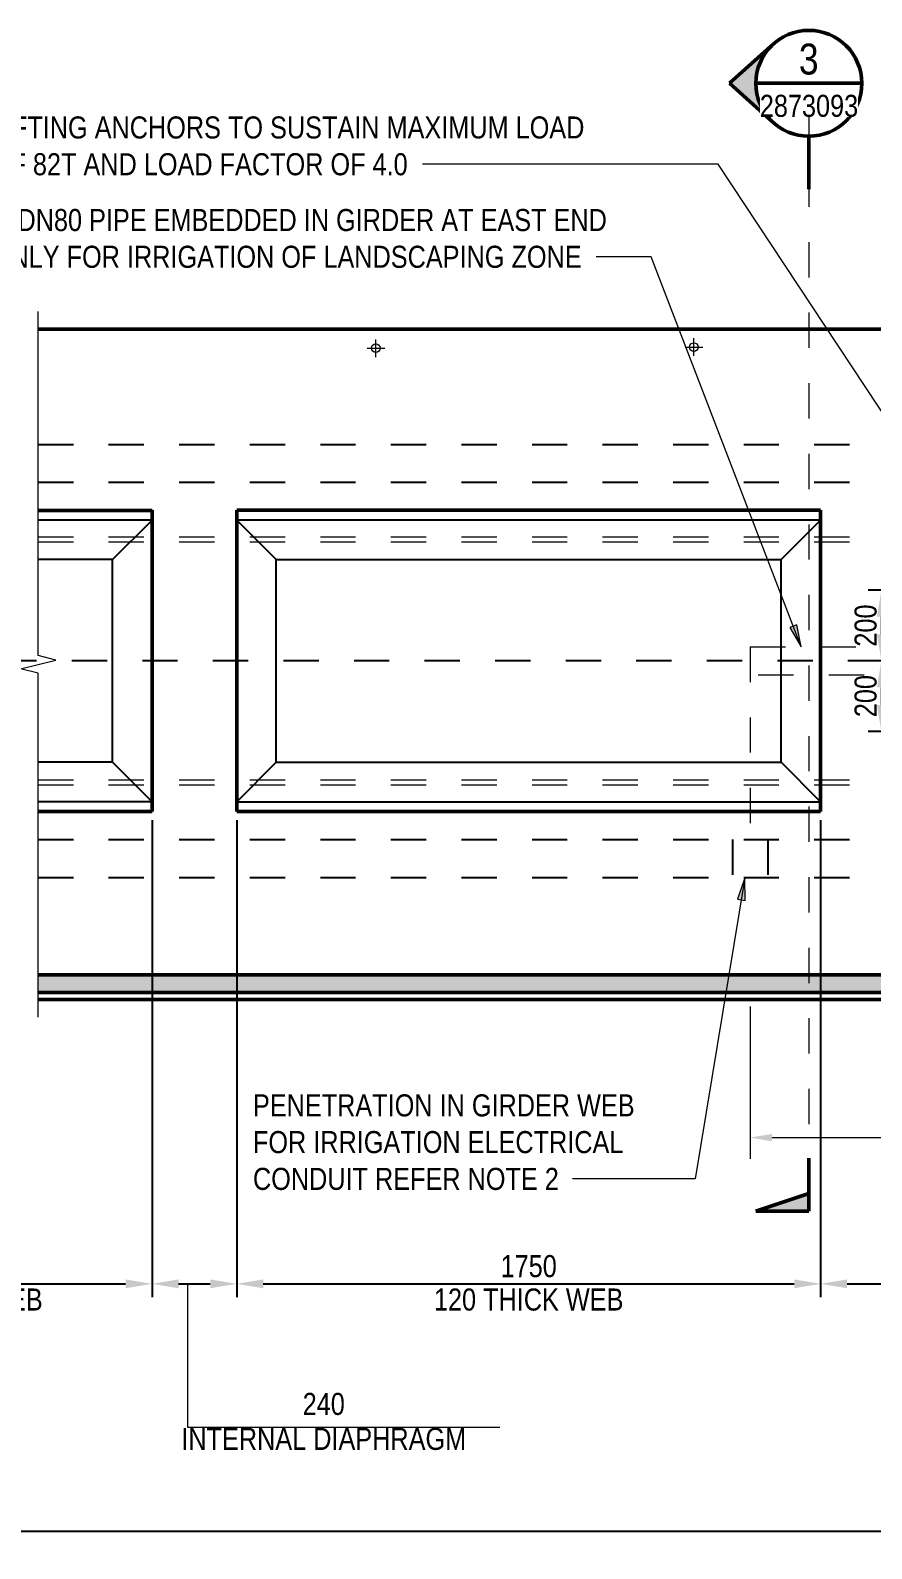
# Model space of a CAD drawing. Header units: metres. Extents: x 17.8 to 37.4, y 3.4 to 57.8.
# Drawn here: x 32.168 to 34.552, y 53.152 to 57.455 of the extents above; entities that cross this region are included whole.
import ezdxf

# ---------------------------------------------------------------- set-up
doc = ezdxf.new("R2010")
doc.units = ezdxf.units.M
for name, pattern in [('Dot_Section Line', [0.02, 0, -0.02]), ('JacobsCenter', [0.015, 0.009, -0.0015, 0.003, -0.0015]), ('JacobsDash', [0.0045, 0.003, -0.0015])]:
    doc.linetypes.add(name, pattern=pattern)
doc.layers.get('Defpoints').update_dxf_attribs({"color": 41})
for name, color, linetype, lineweight in [('A-ANNO-DIMS', 7, 'Continuous', 9), ('A-DETL', 7, 'Continuous', 13), ('A-DETL-GENF', 7, 'Continuous', 9), ('G-ANNO-SYMB', 7, 'Continuous', 9), ('G-ANNO-TEXT', 7, 'Continuous', 9)]:
    doc.layers.add(name, color=color, linetype=linetype, lineweight=lineweight)
doc.styles.add('Arial Narrow', font='ARIALN.TTF', dxfattribs={"height": 0.0625})
doc.styles.add('Arial Narrow_3', font='ARIALN.TTF', dxfattribs={"height": 0.0875})
doc.dimstyles.new('____ddd____', dxfattribs={"dimscale": 0.3048, "dimtxt": 0.063964, "dimasz": 0.246063, "dimexe": 0.123031, "dimexo": 0.082021, "dimgap": 0.04101, "dimtad": 1, "dimdec": 0, "dimlfac": 1000, "dimzin": 0, "dimdsep": 46, "dimtxsty": 'Arial Narrow', "dimsah": 1, "dimcen": 0.09, "dimaunit": 1, "dimadec": 4, "dimazin": 0, "dimtfac": 1, "dimtdec": 4, "dimtix": 1, "dimtmove": 0, "dimatfit": 3, "dimfxl": 1, "dimtvp": 1, "dimtolj": 1, "dimtzin": 0, "dimarcsym": 2})
doc.dimstyles.new('____ddd_____1', dxfattribs={"dimscale": 0.3048, "dimtxt": 0.063964, "dimasz": 0.246063, "dimexe": 0.123031, "dimexo": 0.082021, "dimgap": 0.04101, "dimtad": 1, "dimdec": 0, "dimlfac": 1000, "dimzin": 0, "dimdsep": 46, "dimtxsty": 'Arial Narrow', "dimsah": 1, "dimcen": 0.09, "dimaunit": 1, "dimadec": 4, "dimazin": 0, "dimtfac": 1, "dimtdec": 4, "dimtix": 1, "dimtmove": 2, "dimatfit": 3, "dimfxl": 1, "dimtvp": 1, "dimtolj": 1, "dimtzin": 0, "dimarcsym": 2})
doc.dimstyles.new('Dimension_Standard_O__mm_', dxfattribs={"dimscale": 0.3048, "dimtxt": 0.063964, "dimasz": 0.205052, "dimexe": 0.19685, "dimexo": 0.123031, "dimgap": 0.123031, "dimtad": 1, "dimdec": 0, "dimlfac": 1000, "dimzin": 0, "dimdsep": 46, "dimtxsty": 'Arial Narrow', "dimsah": 1, "dimcen": 0.09, "dimaunit": 1, "dimadec": 4, "dimazin": 0, "dimtfac": 1, "dimtdec": 4, "dimtix": 1, "dimtmove": 0, "dimatfit": 3, "dimfxl": 1, "dimtvp": 1, "dimtfill": 1, "dimtolj": 1, "dimtzin": 0, "dimlwd": 18, "dimlwe": 18, "dimarcsym": 2})

# ---------------------------------------------------------------- blocks, each defined once
blk = doc.blocks.new('CS_DET_BreakLine_ViewScale - Std Break-6762865-DRG-2873092 - 1815 SUPER-T GIRDER_CONCRETE_EDGE GIRDERS_PLAN')
at = {"layer": 'A-DETL-GENF'}
for p, q in [((0.9375, 0.05), (0.925, 0)), ((0.9625, -0.05), (0.9375, 0.05)), ((0.925, 0), (-0.05, 0)), ((0.975, 0), (0.9625, -0.05)), ((1.95, 0), (0.975, 0))]:
    blk.add_line(p, q, dxfattribs=at)
blk = doc.blocks.new('DIMBLOCK60-DRG-2873092 - 1815 SUPER-T GIRDER_CONCRETE_EDGE GIRDERS_PLAN')
at = {"layer": 'A-ANNO-DIMS', "color": 0, "lineweight": -2, "transparency": 16777216}
for p, q in [((31.3557, 55.2161), (31.3557, 53.8648)), ((32.5129, 55.2161), (32.5129, 53.8648)), ((31.4307, 53.9023), (32.4379, 53.9023))]:
    blk.add_line(p, q, dxfattribs=at)
at = {"layer": 'A-ANNO-DIMS', "color": 0, "transparency": 16777216}
for points in [[(31.4307, 53.9148), (31.4307, 53.8898), (31.3557, 53.9023)], [(32.4379, 53.9148), (32.4379, 53.8898), (32.5129, 53.9023)]]:
    blk.add_solid(points, dxfattribs=at)
at = {"layer": 'Defpoints', "color": 0, "transparency": 16777216}
for p in [(31.3557, 55.2411), (32.5129, 55.2411), (32.5129, 53.9023)]:
    blk.add_point(p, dxfattribs=at)
at = {"layer": 'A-ANNO-DIMS', "color": 0, "transparency": 16777216, "char_height": 0.0625, "width": 0.645736, "attachment_point": 5, "style": 'Arial Narrow'}
for s, insert in [('\\A1;3160\u200e', (31.9343, 53.952)), ('\\A1;120 THICK WEB', (31.9343, 53.8574))]:
    blk.add_mtext(s, dxfattribs=dict(at, insert=insert))
blk = doc.blocks.new('DIMBLOCK61-DRG-2873092 - 1815 SUPER-T GIRDER_CONCRETE_EDGE GIRDERS_PLAN')
at = {"layer": 'A-ANNO-DIMS', "color": 0, "lineweight": -2, "transparency": 16777216}
for p, q in [((32.5129, 55.2161), (32.5129, 53.8648)), ((32.7529, 55.2161), (32.7529, 53.8648)), ((32.5879, 53.9023), (32.6779, 53.9023))]:
    blk.add_line(p, q, dxfattribs=at)
at = {"layer": 'A-ANNO-DIMS', "color": 0, "transparency": 16777216}
for points in [[(32.5879, 53.9148), (32.5879, 53.8898), (32.5129, 53.9023)], [(32.6779, 53.9148), (32.6779, 53.8898), (32.7529, 53.9023)]]:
    blk.add_solid(points, dxfattribs=at)
at = {"layer": 'Defpoints', "color": 0, "transparency": 16777216}
for p in [(32.5129, 55.2411), (32.7529, 55.2411), (32.7529, 53.9023)]:
    blk.add_point(p, dxfattribs=at)
at = {"layer": 'A-ANNO-DIMS', "color": 0, "transparency": 16777216, "insert": (32.9995, 53.5615), "char_height": 0.0625, "width": 0.971041, "attachment_point": 5, "line_spacing_factor": 0.974696, "style": 'Arial Narrow'}
blk.add_mtext('\\A1;240', dxfattribs=at)
at = {"layer": 'A-ANNO-DIMS', "color": 0, "transparency": 16777216, "insert": (32.9995, 53.4625), "char_height": 0.0625, "width": 0.971041, "attachment_point": 5, "style": 'Arial Narrow'}
blk.add_mtext('\\A1;INTERNAL DIAPHRAGM', dxfattribs=at)
blk = doc.blocks.new('DIMBLOCK62-DRG-2873092 - 1815 SUPER-T GIRDER_CONCRETE_EDGE GIRDERS_PLAN')
at = {"layer": 'A-ANNO-DIMS', "color": 0, "lineweight": -2, "transparency": 16777216}
for p, q in [((32.7529, 55.2161), (32.7529, 53.8648)), ((34.4079, 55.2161), (34.4079, 53.8648)), ((32.8279, 53.9023), (34.3329, 53.9023))]:
    blk.add_line(p, q, dxfattribs=at)
at = {"layer": 'A-ANNO-DIMS', "color": 0, "transparency": 16777216}
for points in [[(32.8279, 53.9148), (32.8279, 53.8898), (32.7529, 53.9023)], [(34.3329, 53.9148), (34.3329, 53.8898), (34.4079, 53.9023)]]:
    blk.add_solid(points, dxfattribs=at)
at = {"layer": 'Defpoints', "color": 0, "transparency": 16777216}
for p in [(32.7529, 55.2411), (34.4079, 55.2411), (34.4079, 53.9023)]:
    blk.add_point(p, dxfattribs=at)
at = {"layer": 'A-ANNO-DIMS', "color": 0, "transparency": 16777216, "char_height": 0.0625, "width": 0.645736, "attachment_point": 5, "style": 'Arial Narrow'}
for s, insert in [('\\A1;1750\u200e', (33.5804, 53.952)), ('\\A1;120 THICK WEB', (33.5804, 53.8574))]:
    blk.add_mtext(s, dxfattribs=dict(at, insert=insert))
blk = doc.blocks.new('DIMBLOCK63-DRG-2873092 - 1815 SUPER-T GIRDER_CONCRETE_EDGE GIRDERS_PLAN')
at = {"layer": 'A-ANNO-DIMS', "color": 0, "lineweight": -2, "transparency": 16777216}
for p, q in [((35.9079, 55.607), (35.9079, 53.8648)), ((34.4079, 54.6842), (34.4079, 53.8648)), ((34.4829, 53.9023), (35.8329, 53.9023))]:
    blk.add_line(p, q, dxfattribs=at)
at = {"layer": 'A-ANNO-DIMS', "color": 0, "transparency": 16777216}
for points in [[(34.4829, 53.9148), (34.4829, 53.8898), (34.4079, 53.9023)], [(35.8329, 53.9148), (35.8329, 53.8898), (35.9079, 53.9023)]]:
    blk.add_solid(points, dxfattribs=at)
at = {"layer": 'Defpoints', "color": 0, "transparency": 16777216}
for p in [(35.9079, 55.632), (34.4079, 54.7092), (35.9079, 53.9023)]:
    blk.add_point(p, dxfattribs=at)
at = {"layer": 'A-ANNO-DIMS', "color": 0, "transparency": 16777216, "char_height": 0.0625, "width": 0.497095, "attachment_point": 5, "style": 'Arial Narrow'}
for s, insert in [('\\A1;1500', (35.1579, 53.9467)), ('\\A1;END BLOCK', (35.1579, 53.8574))]:
    blk.add_mtext(s, dxfattribs=dict(at, insert=insert))
blk = doc.blocks.new('DIMBLOCK67-DRG-2873092 - 1815 SUPER-T GIRDER_CONCRETE_EDGE GIRDERS_PLAN')
at = {"layer": 'A-ANNO-DIMS', "color": 0, "lineweight": -2, "transparency": 16777216}
for p, q in [((34.7248, 55.8681), (34.5425, 55.8681)), ((34.58, 55.7931), (34.58, 55.7428)), ((34.6309, 55.6678), (34.5425, 55.6678))]:
    blk.add_line(p, q, dxfattribs=at)
at = {"layer": 'A-ANNO-DIMS', "color": 0, "transparency": 16777216}
for points in [[(34.5675, 55.7931), (34.5925, 55.7931), (34.58, 55.8681)], [(34.5675, 55.7428), (34.5925, 55.7428), (34.58, 55.6678)]]:
    blk.add_solid(points, dxfattribs=at)
at = {"layer": 'Defpoints', "color": 0, "transparency": 16777216}
for p in [(34.7498, 55.8681), (34.58, 55.6678), (34.6559, 55.6678)]:
    blk.add_point(p, dxfattribs=at)
at = {"layer": 'A-ANNO-DIMS', "color": 0, "transparency": 16777216, "insert": (34.5356, 55.768), "char_height": 0.0625, "width": 0.142549, "attachment_point": 5, "rotation": 90, "style": 'Arial Narrow'}
blk.add_mtext('\\A1;200', dxfattribs=at)
blk = doc.blocks.new('DIMBLOCK68-DRG-2873092 - 1815 SUPER-T GIRDER_CONCRETE_EDGE GIRDERS_PLAN')
at = {"layer": 'A-ANNO-DIMS', "color": 0, "lineweight": -2, "transparency": 16777216}
for p, q in [((34.6309, 55.6678), (34.5425, 55.6678)), ((34.58, 55.5928), (34.58, 55.5431)), ((34.7255, 55.4681), (34.5425, 55.4681))]:
    blk.add_line(p, q, dxfattribs=at)
at = {"layer": 'A-ANNO-DIMS', "color": 0, "transparency": 16777216}
for points in [[(34.5675, 55.5928), (34.5925, 55.5928), (34.58, 55.6678)], [(34.5675, 55.5431), (34.5925, 55.5431), (34.58, 55.4681)]]:
    blk.add_solid(points, dxfattribs=at)
at = {"layer": 'Defpoints', "color": 0, "transparency": 16777216}
for p in [(34.6559, 55.6678), (34.58, 55.4681), (34.7505, 55.4681)]:
    blk.add_point(p, dxfattribs=at)
at = {"layer": 'A-ANNO-DIMS', "color": 0, "transparency": 16777216, "insert": (34.5356, 55.568), "char_height": 0.0625, "width": 0.142549, "attachment_point": 5, "rotation": 90, "style": 'Arial Narrow'}
blk.add_mtext('\\A1;200', dxfattribs=at)
blk = doc.blocks.new('DIMBLOCK70-DRG-2873092 - 1815 SUPER-T GIRDER_CONCRETE_EDGE GIRDERS_PLAN')
at = {"layer": 'A-ANNO-DIMS', "color": 0, "lineweight": -2, "transparency": 16777216}
for p, q in [((19.2271, 55.6428), (19.2271, 53.1638)), ((35.9079, 55.6428), (35.9079, 53.1638)), ((19.3021, 53.2013), (35.8329, 53.2013))]:
    blk.add_line(p, q, dxfattribs=at)
at = {"layer": 'A-ANNO-DIMS', "color": 0, "transparency": 16777216}
for points in [[(19.3021, 53.2138), (19.3021, 53.1888), (19.2271, 53.2013)], [(35.8329, 53.2138), (35.8329, 53.1888), (35.9079, 53.2013)]]:
    blk.add_solid(points, dxfattribs=at)
at = {"layer": 'Defpoints', "color": 0, "transparency": 16777216}
for p in [(19.2271, 55.6678), (35.9079, 55.6678), (35.9079, 53.2013)]:
    blk.add_point(p, dxfattribs=at)
at = {"layer": 'A-ANNO-DIMS', "color": 0, "transparency": 16777216, "insert": (27.5675, 53.245), "char_height": 0.0625, "width": 0.264386, "attachment_point": 5, "style": 'Arial Narrow'}
blk.add_mtext("\\A1;DIM 'L'", dxfattribs=at)
blk = doc.blocks.new('Drafting View - sectionTail-4870194-DRG-2873092 - 1815 SUPER-T GIRDER_CONCRETE_EDGE GIRDERS_PLAN')
at = {"layer": 'G-ANNO-SYMB'}
blk.add_hatch(color=256, dxfattribs=at).paths.add_polyline_path([(-0.006, 0.006), (-0.004, 0), (-0.006, 0)])
at = {"layer": 'G-ANNO-SYMB', "lineweight": 50}
for p, q in [((-0.006, 0.006), (-0.006, 0)), ((-0.004, 0), (-0.006, 0.006)), ((-0.006, 0), (-0.004, 0)), ((-0.006, 0), (0, 0))]:
    blk.add_line(p, q, dxfattribs=at)
blk = doc.blocks.new('Drafting View - SectionHead-4898858-DRG-2873092 - 1815 SUPER-T GIRDER_CONCRETE_EDGE GIRDERS_PLAN')
at = {"layer": 'G-ANNO-SYMB'}
h = blk.add_hatch(color=256, dxfattribs=at)
edge = h.paths.add_edge_path()
edge.add_line((-0.002, 0.009), (0.00247, 0.004))
edge.add_arc((-0.002, 0), 0.006, 41.8277, 138.1723)
edge.add_line((-0.00647, 0.004), (-0.002, 0.009))
at = {"layer": 'G-ANNO-SYMB', "lineweight": 50}
for p, q in [((-0.002, 0.009), (-0.00647, 0.004)), ((0.00247, 0.004), (-0.002, 0.009)), ((0.004, 0), (0.01, 0))]:
    blk.add_line(p, q, dxfattribs=at)
for start, end in [(360, 180), (180, 360)]:
    blk.add_arc((-0.002, 0), 0.006, start, end, dxfattribs=at)
blk = doc.blocks.new('DIMBLOCK82-DRG-2873092 - 1815 SUPER-T GIRDER_CONCRETE_EDGE GIRDERS_PLAN')
at = {"layer": 'A-ANNO-DIMS', "color": 0, "lineweight": 18, "transparency": 16777216}
for p, q in [((34.2079, 54.6882), (34.2079, 54.2567)), ((35.9079, 54.6772), (35.9079, 54.2567)), ((34.2704, 54.3167), (35.8454, 54.3167))]:
    blk.add_line(p, q, dxfattribs=at)
at = {"layer": 'A-ANNO-DIMS', "color": 0, "transparency": 16777216}
for points in [[(34.2704, 54.3271), (34.2704, 54.3063), (34.2079, 54.3167)], [(35.8454, 54.3271), (35.8454, 54.3063), (35.9079, 54.3167)]]:
    blk.add_solid(points, dxfattribs=at)
at = {"layer": 'Defpoints', "color": 0, "transparency": 16777216}
for p in [(34.2079, 54.7257), (35.9079, 54.7147), (35.9079, 54.3167)]:
    blk.add_point(p, dxfattribs=at)
at = {"layer": 'A-ANNO-DIMS', "color": 0, "lineweight": 18, "transparency": 16777216, "insert": (35.0579, 54.3861), "char_height": 0.0625, "width": 0.190066, "attachment_point": 5, "style": 'Arial Narrow', "bg_fill": 3, "box_fill_scale": 1.1, "bg_fill_color": 256, "bg_fill_true_color": 13158600, "bg_fill_transparency": 0}
blk.add_mtext('\\A1;1700', dxfattribs=at)

msp = doc.modelspace()

# ---------------------------------------------------------------- hatches: boundary and pattern name
at = {"layer": 'A-DETL-GENF', "true_color": 0xd8d8d8}
msp.add_hatch(color=254, dxfattribs=at).paths.add_polyline_path([(32.1898544, 54.7278177), (36.4518856, 54.7278177), (36.4229525, 54.7778177), (32.1898544, 54.7778177)])
at = {"layer": 'G-ANNO-TEXT'}
for points in [[(34.35294, 55.707835), (34.3407824, 55.7701238), (34.3202116, 55.7622092)], [(34.1928365, 55.0525747), (34.1717867, 54.9927031), (34.1935335, 54.9891143)]]:
    msp.add_hatch(color=256, dxfattribs=at).paths.add_polyline_path(points)

# ---------------------------------------------------------------- linework, layer by layer
at = {"layer": 'A-DETL', "lineweight": 50}
for p, q in [((32.1898544, 56.6078177), (35.3640666, 56.6078177)), ((32.5129446, 56.0944857), (32.1898544, 56.0944857)), ((32.5129446, 55.2411496), (32.5129446, 56.0948158)), ((34.4079446, 56.0948158), (32.7529446, 56.0948158)), ((32.7529446, 56.0948158), (32.7529446, 55.2411496)), ((34.4079446, 55.2411496), (34.4079446, 56.0948158)), ((32.5129446, 55.2411496), (32.1898544, 55.2411496)), ((32.7529446, 55.2411496), (34.4079446, 55.2411496)), ((32.1898544, 54.7778177), (36.4229525, 54.7778177)), ((32.1898544, 54.7278177), (36.4518856, 54.7278177)), ((36.4634326, 54.7078177), (32.1898544, 54.7078177))]:
    msp.add_line(p, q, dxfattribs=at)
at = {"layer": 'A-DETL', "linetype": 'JacobsCenter', "lineweight": 9}
for p, q in [((33.1222488, 56.5540612), (33.1722488, 56.5540612)), ((33.1472486, 56.5290615), (33.1472486, 56.5790615)), ((34.0235488, 56.5571968), (34.0735488, 56.5571968)), ((34.0485486, 56.5321971), (34.0485486, 56.5821971))]:
    msp.add_line(p, q, dxfattribs=at)
at = {"layer": 'A-DETL', "linetype": 'JacobsDash', "lineweight": 25}
for p, q in [((32.1898544, 56.2813177), (35.5529341, 56.2813177)), ((32.1898544, 56.1742127), (35.6149117, 56.1742127)), ((32.1898544, 55.1614226), (36.2009749, 55.1614226)), ((34.1579433, 55.1614226), (34.1579433, 55.0543177)), ((34.2579433, 55.1614226), (34.2579433, 55.0543177)), ((32.1898544, 55.0543177), (36.2493539, 55.0543177))]:
    msp.add_line(p, q, dxfattribs=at)
at = {"layer": 'A-DETL', "lineweight": 25}
for p, q in [((32.5129446, 56.0671173), (32.1898544, 56.0671173)), ((32.4009446, 55.9552421), (32.5129446, 56.0671173)), ((34.4079446, 56.0671173), (32.7529446, 56.0671173)), ((32.7529446, 56.0671173), (32.8649446, 55.9552421)), ((34.2959446, 55.9549067), (34.4079446, 56.0671173)), ((32.4009446, 55.9552421), (32.1898544, 55.9552421)), ((32.4009446, 55.3803932), (32.4009446, 55.9552421)), ((32.8649446, 55.3803932), (32.8649446, 55.9552421)), ((32.8649446, 55.9549067), (34.2959446, 55.9549067)), ((34.2959446, 55.3803932), (34.2959446, 55.9549067)), ((32.4009446, 55.3803932), (32.1898544, 55.3803932)), ((32.5129446, 55.268518), (32.4009446, 55.3803932)), ((32.8649446, 55.3803932), (32.7529446, 55.268518)), ((32.8649446, 55.3803932), (34.2959446, 55.3803932)), ((34.4079446, 55.268518), (34.2959446, 55.3803932)), ((32.5129446, 55.268518), (32.1898544, 55.268518)), ((32.7529446, 55.268518), (34.4079446, 55.268518))]:
    msp.add_line(p, q, dxfattribs=at)
at = {"layer": 'A-DETL', "color": 8, "linetype": 'JacobsDash', "lineweight": 18, "true_color": 0x808080}
for p, q in [((32.1898544, 56.0193596), (35.7045193, 56.0193596)), ((32.1898544, 56.0051335), (35.7127514, 56.0051335)), ((32.1898544, 55.3308319), (36.1029442, 55.3308319)), ((32.1898544, 55.3166058), (36.1111763, 55.3166058))]:
    msp.add_line(p, q, dxfattribs=at)
at = {"layer": 'A-DETL', "linetype": 'JacobsDash', "lineweight": 9}
for p, q in [((34.2079433, 55.7078177), (35.8847968, 55.7078177)), ((34.2079433, 55.7078177), (34.2079433, 55.1614226)), ((35.9310898, 55.6278177), (34.2079433, 55.6278177))]:
    msp.add_line(p, q, dxfattribs=at)
at = {"layer": 'A-DETL', "linetype": 'JacobsCenter', "lineweight": 25}
msp.add_line((35.9853983, 55.6678177), (28.7531117, 55.6678177), dxfattribs=at)
at = {"layer": 'A-DETL', "lineweight": 18}
for p, q in [((32.6129446, 53.9010104), (32.6129446, 53.4960104)), ((32.6129446, 53.4960104), (33.4983094, 53.4960104))]:
    msp.add_line(p, q, dxfattribs=at)
for centre in [(33.1472487, 56.5540607), (34.0485487, 56.5571964)]:
    msp.add_circle(centre, 0.0125, dxfattribs=at)
at = {"layer": 'G-ANNO-SYMB', "lineweight": 50}
msp.add_line((34.224433, 57.3048221), (34.524433, 57.3048221), dxfattribs=at)
at = {"layer": 'G-ANNO-SYMB', "color": 7, "linetype": 'Dot_Section Line', "true_color": 0xffffff}
msp.add_line((34.374433, 57.2548221), (34.374433, 54.2585599), dxfattribs=at)
at = {"layer": 'G-ANNO-TEXT'}
for p, q in [((33.798237, 57.0754341), (33.2790483, 57.0754341)), ((34.1172913, 57.0754341), (33.798237, 57.0754341)), ((34.8534017, 55.9614129), (34.1172913, 57.0754341)), ((33.8584943, 56.8131118), (33.7718348, 56.8131118)), ((33.9276852, 56.8131118), (33.8584943, 56.8131118)), ((34.35294, 55.707835), (33.9276852, 56.8131118)), ((34.3407824, 55.7701238), (34.3202116, 55.7622092)), ((34.35294, 55.707835), (34.3407824, 55.7701238)), ((34.3202116, 55.7622092), (34.35294, 55.707835)), ((34.1928365, 55.0525747), (34.1717867, 54.9927031)), ((34.1935335, 54.9891143), (34.1928365, 55.0525747)), ((34.1717867, 54.9927031), (34.1935335, 54.9891143)), ((33.9468345, 54.1997879), (33.7045252, 54.1997879)), ((34.0521057, 54.1997879), (33.9468345, 54.1997879))]:
    msp.add_line(p, q, dxfattribs=at)

# ---------------------------------------------------------------- block references
at = {"layer": 'A-DETL-GENF', "rotation": 270.0000000000006}
msp.add_blockref('CS_DET_BreakLine_ViewScale - Std Break-6762865-DRG-2873092 - 1815 SUPER-T GIRDER_CONCRETE_EDGE GIRDERS_PLAN', (32.1898544, 56.6078177), dxfattribs=at)
at = {"layer": 'G-ANNO-SYMB', "lineweight": 50, "extrusion": (0, 0, -1), "xscale": 24.99999999999999, "yscale": 24.99999999999999, "zscale": 24.99999999999999, "rotation": 270.0000000000005}
msp.add_blockref('Drafting View - SectionHead-4898858-DRG-2873092 - 1815 SUPER-T GIRDER_CONCRETE_EDGE GIRDERS_PLAN', (-34.374433, 57.2548221), dxfattribs=at)
at = {"layer": 'G-ANNO-SYMB', "lineweight": 50, "xscale": 24.99999999999999, "yscale": 24.99999999999999, "zscale": 24.99999999999999, "rotation": 89.99999999999937}
msp.add_blockref('Drafting View - sectionTail-4870194-DRG-2873092 - 1815 SUPER-T GIRDER_CONCRETE_EDGE GIRDERS_PLAN', (34.374433, 54.2585599), dxfattribs=at)

# ---------------------------------------------------------------- texts
at = {"layer": 'G-ANNO-TEXT', "char_height": 0.0625, "attachment_point": 1, "style": 'Arial Narrow', "bg_fill": 3, "box_fill_scale": 1, "bg_fill_color": 256, "bg_fill_transparency": 0}
for s, insert in [('LIFTING ANCHORS TO SUSTAIN MAXIMUM LOAD ', (32.0558843, 57.2108638)), ('OF 82T AND LOAD FACTOR OF 4.0', (32.0558843, 57.1066841))]:
    msp.add_mtext(s, dxfattribs=dict(at, insert=insert))
at = {"layer": 'G-ANNO-TEXT', "char_height": 0.0625, "attachment_point": 1, "style": 'Arial Narrow', "bg_fill": 3, "box_fill_scale": 1, "bg_fill_color": 256, "bg_fill_true_color": 13158600, "bg_fill_transparency": 0}
for s, insert in [('1xDN80 PIPE EMBEDDED IN GIRDER AT EAST END ', (32.0558843, 56.9485415)), ('ONLY FOR IRRIGATION OF LANDSCAPING ZONE', (32.0558843, 56.8443618))]:
    msp.add_mtext(s, dxfattribs=dict(at, insert=insert))

# ---------------------------------------------------------------- dimensions: what is measured, and where the dimension line sits
at = {"layer": 'A-ANNO-DIMS'}
for base, p1, p2, override, picture, middle in [((34.5799937, 55.6678177), (34.7498468, 55.8681422), (34.6558519, 55.6678177), {"dimpost": '<>', "dimfxl": 0.22128}, 'DIMBLOCK67-DRG-2873092 - 1815 SUPER-T GIRDER_CONCRETE_EDGE GIRDERS_PLAN', (34.5355828, 55.7679799)), ((34.5799937, 55.4681428), (34.6558519, 55.6678177), (34.7504763, 55.4681428), {"dimpost": '<>', "dimfxl": 0.220961}, 'DIMBLOCK68-DRG-2873092 - 1815 SUPER-T GIRDER_CONCRETE_EDGE GIRDERS_PLAN', (34.5355828, 55.5679802))]:
    dim = msp.add_linear_dim(base=base, p1=p1, p2=p2, angle=90, dimstyle='____ddd____', override=override, dxfattribs=at)
    dim.commit()
    dim.dimension.update_dxf_attribs({"geometry": picture, "text_midpoint": middle})
for base, p1, p2, text, override, picture, middle in [((35.9079433, 53.2012597), (19.2270977, 55.6678177), (35.9079433, 55.6678177), "DIM 'L'", {"dimpost": '<>', "dimfxl": 16.680846}, 'DIMBLOCK70-DRG-2873092 - 1815 SUPER-T GIRDER_CONCRETE_EDGE GIRDERS_PLAN', (27.5675205, 53.245031)), ((35.9079433, 53.9022701), (34.4079446, 54.7092457), (35.9079433, 55.6320193), '<>\\XEND BLOCK', {"dimpost": '<>', "dimfxl": 1.76111}, 'DIMBLOCK63-DRG-2873092 - 1815 SUPER-T GIRDER_CONCRETE_EDGE GIRDERS_PLAN', (35.157944, 53.9022701)), ((32.5129446, 53.9022701), (31.3556874, 55.2411496), (32.5129446, 55.2411496), '3160\u200e\\X120 THICK WEB', {"dimpost": '<>', "dimfxl": 1.157257}, 'DIMBLOCK60-DRG-2873092 - 1815 SUPER-T GIRDER_CONCRETE_EDGE GIRDERS_PLAN', (31.934316, 53.9022701)), ((34.4079446, 53.9022701), (32.7529446, 55.2411496), (34.4079446, 55.2411496), '1750\u200e\\X120 THICK WEB', {"dimpost": '<>', "dimfxl": 1.655}, 'DIMBLOCK62-DRG-2873092 - 1815 SUPER-T GIRDER_CONCRETE_EDGE GIRDERS_PLAN', (33.5804446, 53.9022701))]:
    dim = msp.add_linear_dim(base=base, p1=p1, p2=p2, text=text, dimstyle='____ddd____', override=override, dxfattribs=at)
    dim.commit()
    dim.dimension.update_dxf_attribs({"geometry": picture, "text_midpoint": middle})
dim = msp.add_linear_dim(base=(32.7529446, 53.9022701), p1=(32.5129446, 55.2411496), p2=(32.7529446, 55.2411496), text='<>\\XINTERNAL DIAPHRAGM', dimstyle='____ddd_____1', override={"dimpost": '<>', "dimfxl": 0.24}, dxfattribs=at)
dim.commit()
dim.dimension.update_dxf_attribs({"geometry": 'DIMBLOCK61-DRG-2873092 - 1815 SUPER-T GIRDER_CONCRETE_EDGE GIRDERS_PLAN', "text_midpoint": (32.9995087, 53.5072888), "dimtype": 160})

# ---------------------------------------------------------------- next in the draw order: texts
at = {"layer": 'G-ANNO-SYMB', "insert": (34.3462974, 57.4172458), "char_height": 0.0875, "attachment_point": 1, "style": 'Arial Narrow_3', "bg_fill": 3, "box_fill_scale": 1, "bg_fill_color": 256, "bg_fill_transparency": 0}
msp.add_mtext('3', dxfattribs=at)
at = {"layer": 'G-ANNO-SYMB', "insert": (34.2355474, 57.2722303), "char_height": 0.0625, "attachment_point": 1, "style": 'Arial Narrow', "bg_fill": 3, "box_fill_scale": 1, "bg_fill_color": 256, "bg_fill_true_color": 13158600, "bg_fill_transparency": 0}
msp.add_mtext('2873093', dxfattribs=at)
at = {"layer": 'G-ANNO-TEXT', "char_height": 0.0625, "attachment_point": 1, "style": 'Arial Narrow', "bg_fill": 3, "box_fill_scale": 1, "bg_fill_color": 256, "bg_fill_transparency": 0}
for s, insert in [('PENETRATION IN GIRDER WEB ', (32.7988612, 54.4393972)), ('FOR IRRIGATION ELECTRICAL ', (32.7988612, 54.3352176)), ('CONDUIT REFER NOTE 2', (32.7988612, 54.2310379))]:
    msp.add_mtext(s, dxfattribs=dict(at, insert=insert))

# ---------------------------------------------------------------- next in the draw order: dimensions: what is measured, and where the dimension line sits
at = {"layer": 'A-ANNO-DIMS', "lineweight": 18}
dim = msp.add_linear_dim(base=(35.9079433, 54.3167125), p1=(34.2079433, 54.7256872), p2=(35.9079433, 54.7146861), dimstyle='Dimension_Standard_O__mm_', override={"dimpost": '<>', "dimfxl": 1.700036}, dxfattribs=at)
dim.commit()
dim.dimension.update_dxf_attribs({"geometry": 'DIMBLOCK82-DRG-2873092 - 1815 SUPER-T GIRDER_CONCRETE_EDGE GIRDERS_PLAN', "text_midpoint": (35.0579433, 54.3861234)})

# ---------------------------------------------------------------- next in the draw order: linework, layer by layer
at = {"layer": 'G-ANNO-TEXT'}
msp.add_line((34.1928365, 55.0525747), (34.0521057, 54.1997879), dxfattribs=at)

doc.saveas('drawing.dxf')
